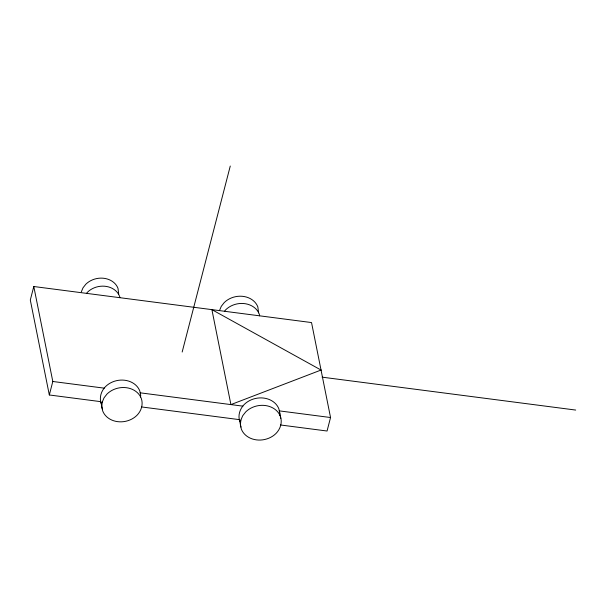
<?xml version="1.0" encoding="UTF-8"?>
<svg xmlns="http://www.w3.org/2000/svg" width="606" height="606" viewBox="0 0 606 606"><rect width="100%" height="100%" fill="white"/><g stroke="black" fill="none" stroke-linecap="round" stroke-linejoin="round"><path stroke-width="0.91" d="M118.7 294.046L118.003 288.358A19.119 15.998 -11.3 0 0 85.863 284.191L83.014 287.797L81.318 291.842M140.531 397.021L140.706 395.324L139.797 390.976A20.346 17.029 -11.3 0 0 105.588 386.537C101.202 390.908 99.051 397.536 101.202 403.505M258.573 312.847L257.845 306.909A19.975 16.718 -11.3 0 0 224.265 302.545L221.288 306.318L219.508 310.545M279.639 415.042L279.82 413.322L278.896 408.921A20.589 17.233 -11.3 0 0 244.279 404.429C239.84 408.853 237.658 415.565 239.84 421.602M280.472 424.973L327.058 431.017L330.55 417.526L311.529 322.559L33.792 286.517L30.3 300.015L49.321 394.976L100.816 401.664L102.3 409.095M49.321 394.976L52.805 381.485L33.792 286.517M182.171 352.025L230.265 166.036M86.56 293.372L87.469 292.221A19.119 15.998 -11.3 0 1 119.617 296.387L119.89 297.69M224.538 311.272L225.712 309.787A19.975 16.718 -11.3 0 1 259.3 314.143L259.648 315.832M322.112 377.159L575.7 410.065M52.805 381.485L104.308 388.166M140.183 392.824L242.915 406.156M330.55 417.526L279.305 410.876L280.798 418.314M141.365 406.921L239.431 419.647L240.915 427.086M102.24 402.111L101.778 406.596L102.694 410.944A20.346 17.029 -11.3 0 0 136.895 415.383C141.281 411.012 143.433 404.376 141.281 398.407A20.346 17.029 -11.3 0 0 107.08 393.968L104.05 397.809L102.24 402.111M240.87 420.102L240.4 424.639L241.324 429.04A20.589 17.233 -11.3 0 0 275.942 433.532C280.381 429.109 282.563 422.397 280.381 416.352A20.589 17.233 -11.3 0 0 245.771 411.86L242.703 415.746L240.87 420.102M321.036 370.046L230.909 404.596L211.895 309.636L321.036 370.046"/></g></svg>
